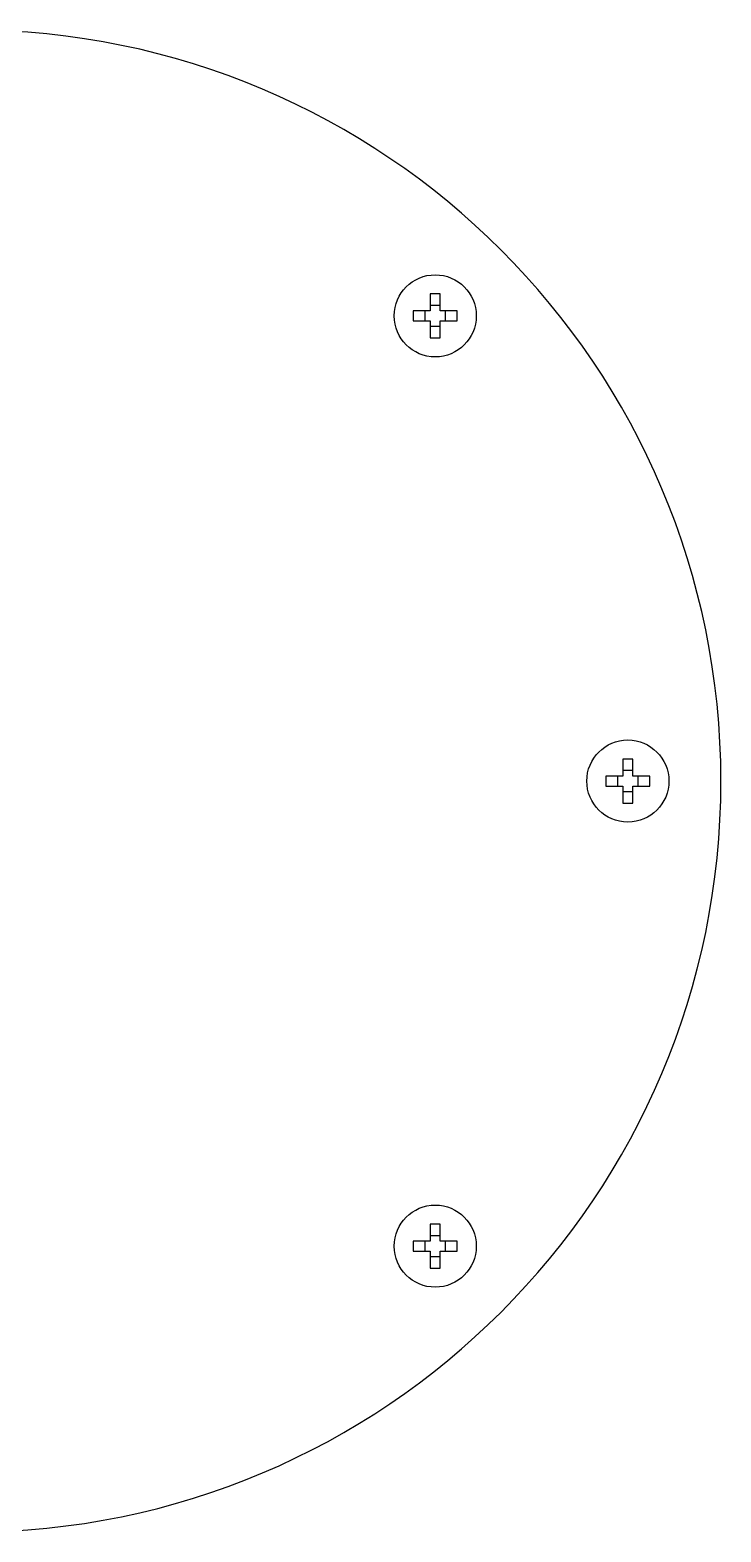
# Model space of a CAD drawing. Header units: millimetres. Extents: x -60 to 7633, y -2614 to 2146.
# Drawn here: x 3635.8 to 3704.8, y -2421.5 to -2271.5 of the extents above; entities that cross this region are included whole.
import ezdxf

# ---------------------------------------------------------------- set-up
doc = ezdxf.new("R2010")
doc.units = ezdxf.units.MM
doc.layers.get('0').update_dxf_attribs({"color": 250})

msp = doc.modelspace()

# ---------------------------------------------------------------- linework, layer by layer
at = {"linetype": 'Continuous'}
for p, q in [((3675.73, -2297.81), (3675.73, -2299.51)), ((3676.73, -2297.81), (3675.73, -2297.81)), ((3676.73, -2299.51), (3676.73, -2297.81)), ((3676.73, -2298.97), (3675.73, -2298.97)), ((3674.03, -2299.51), (3674.03, -2300.51)), ((3675.73, -2299.51), (3674.03, -2299.51)), ((3674.03, -2300.51), (3675.73, -2300.51)), ((3675.19, -2299.51), (3675.19, -2300.51)), ((3675.73, -2300.51), (3675.73, -2302.21)), ((3678.43, -2299.51), (3676.73, -2299.51)), ((3676.73, -2300.51), (3678.43, -2300.51)), ((3676.73, -2302.21), (3676.73, -2300.51)), ((3677.26, -2300.51), (3677.26, -2299.51)), ((3678.43, -2300.51), (3678.43, -2299.51)), ((3675.73, -2301.04), (3676.73, -2301.04)), ((3675.73, -2302.21), (3676.73, -2302.21)), ((3694.97, -2344.27), (3694.97, -2345.97)), ((3695.97, -2344.27), (3694.97, -2344.27)), ((3695.97, -2345.97), (3695.97, -2344.27)), ((3693.27, -2345.97), (3693.27, -2346.97)), ((3694.97, -2345.97), (3693.27, -2345.97)), ((3694.44, -2345.97), (3694.44, -2346.97)), ((3695.97, -2345.43), (3694.97, -2345.43)), ((3697.67, -2345.97), (3695.97, -2345.97)), ((3696.51, -2346.97), (3696.51, -2345.97)), ((3697.67, -2346.97), (3697.67, -2345.97)), ((3693.27, -2346.97), (3694.97, -2346.97)), ((3694.97, -2346.97), (3694.97, -2348.67)), ((3695.97, -2346.97), (3697.67, -2346.97)), ((3695.97, -2348.67), (3695.97, -2346.97)), ((3694.97, -2347.5), (3695.97, -2347.5)), ((3694.97, -2348.67), (3695.97, -2348.67)), ((3675.73, -2390.72), (3675.73, -2392.42)), ((3676.73, -2390.72), (3675.73, -2390.72)), ((3676.73, -2392.42), (3676.73, -2390.72)), ((3674.03, -2392.42), (3674.03, -2393.42)), ((3675.73, -2392.42), (3674.03, -2392.42)), ((3675.19, -2392.42), (3675.19, -2393.42)), ((3676.73, -2391.89), (3675.73, -2391.89)), ((3678.43, -2392.42), (3676.73, -2392.42)), ((3677.26, -2393.42), (3677.26, -2392.42)), ((3678.43, -2393.42), (3678.43, -2392.42)), ((3674.03, -2393.42), (3675.73, -2393.42)), ((3675.73, -2393.42), (3675.73, -2395.12)), ((3675.73, -2393.96), (3676.73, -2393.96)), ((3676.73, -2393.42), (3678.43, -2393.42)), ((3676.73, -2395.12), (3676.73, -2393.42)), ((3675.73, -2395.12), (3676.73, -2395.12))]:
    msp.add_line(p, q, dxfattribs=at)
for centre in [(3676.23, -2300.01), (3695.47, -2346.47), (3676.23, -2392.92)]:
    msp.add_circle(centre, 4.1, dxfattribs=at)
msp.add_arc((3629.77, -2346.47), 75, 270, 90, dxfattribs=at)

doc.saveas('drawing.dxf')
